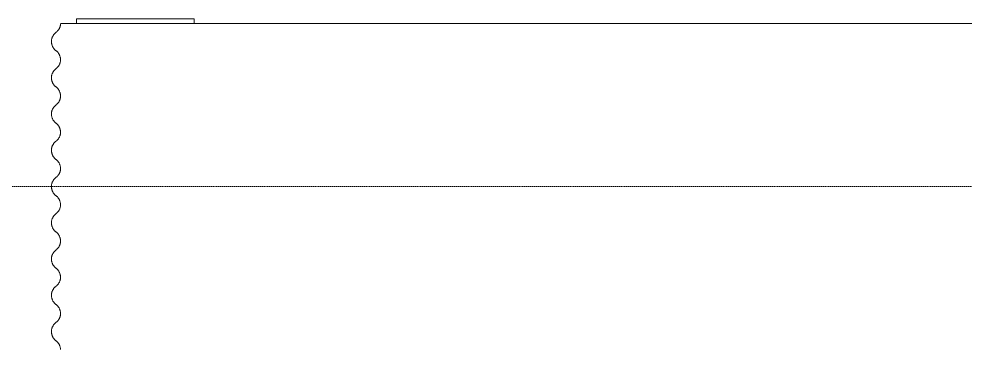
# Model space of a CAD drawing. Header units: millimetres. Extents: x -22400 to 100951, y -3625 to 17206.
# Drawn here: x 64091 to 66178, y -359 to 370 of the extents above; entities that cross this region are included whole.
import ezdxf

# ---------------------------------------------------------------- set-up
doc = ezdxf.new("R2010")
doc.units = ezdxf.units.MM
doc.linetypes.add('Dash - Tight', pattern=[4.5, 3, -1.5])
doc.layers.add('A-FLOR-LEVL', color=51, linetype='Continuous', lineweight=9)
doc.layers.add('P-SANR-FIXT', color=6, linetype='Continuous', lineweight=9)

# ---------------------------------------------------------------- blocks, each defined once
blk = doc.blocks.new('DC_Tankworks_PLM_5000L - 5000L 3500x900x1860-778223-Longitudinal Section')
at = {"layer": 'P-SANR-FIXT'}
for p, q in [((13739.8, 360), (14178.3, 360)), ((13773.3, 370), (13773.3, 360)), ((13773.3, 370), (14033.3, 370)), ((14033.3, 360), (14033.3, 370)), ((14178.3, 360), (16778.3, 360))]:
    blk.add_line(p, q, dxfattribs=at)
at = {"layer": 'P-SANR-FIXT', "flags": 128}
for points in [[(13728.3, 340), (13729.1, 340.6), (13729.9, 341.3), (13730.6, 341.9), (13731.3, 342.6), (13732, 343.4), (13732.7, 344.1), (13733.3, 344.9), (13733.9, 345.7), (13734.4, 346.6), (13734.9, 347.4), (13735.4, 348.3), (13735.9, 349.2), (13736.3, 350.1), (13736.7, 351), (13737, 352), (13737.3, 352.9), (13737.6, 353.9), (13737.8, 354.9), (13738, 355.8), (13738.1, 356.8), (13738.2, 357.8), (13738.3, 358.8), (13738.3, 359.8), (13738.3, 360)], [(13728.3, 300), (13727.5, 300.6), (13726.8, 301.3), (13726, 301.9), (13725.3, 302.6), (13724.7, 303.4), (13724, 304.1), (13723.4, 304.9), (13722.8, 305.7), (13722.2, 306.6), (13721.7, 307.4), (13721.2, 308.3), (13720.8, 309.2), (13720.4, 310.1), (13720, 311), (13719.7, 312), (13719.4, 312.9), (13719.1, 313.9), (13718.9, 314.9), (13718.7, 315.8), (13718.5, 316.8), (13718.4, 317.8), (13718.4, 318.8), (13718.3, 319.8), (13718.3, 320.8), (13718.4, 321.8), (13718.5, 322.8), (13718.6, 323.8), (13718.8, 324.8), (13719, 325.8), (13719.3, 326.7), (13719.5, 327.7), (13719.9, 328.6), (13720.2, 329.6), (13720.6, 330.5), (13721.1, 331.4), (13721.5, 332.3), (13722.1, 333.1), (13722.6, 334), (13723.2, 334.8), (13723.8, 335.6), (13724.4, 336.3), (13725.1, 337.1), (13725.8, 337.8), (13726.5, 338.5), (13727.3, 339.2), (13728, 339.8), (13728.3, 340)], [(13728.3, 260), (13729.1, 260.6), (13729.9, 261.3), (13730.6, 261.9), (13731.3, 262.6), (13732, 263.4), (13732.7, 264.1), (13733.3, 264.9), (13733.9, 265.7), (13734.4, 266.6), (13734.9, 267.4), (13735.4, 268.3), (13735.9, 269.2), (13736.3, 270.1), (13736.7, 271), (13737, 272), (13737.3, 272.9), (13737.6, 273.9), (13737.8, 274.9), (13738, 275.8), (13738.1, 276.8), (13738.2, 277.8), (13738.3, 278.8), (13738.3, 279.8), (13738.3, 280.8), (13738.3, 281.8), (13738.2, 282.8), (13738, 283.8), (13737.9, 284.8), (13737.7, 285.8), (13737.4, 286.7), (13737.1, 287.7), (13736.8, 288.6), (13736.4, 289.6), (13736, 290.5), (13735.6, 291.4), (13735.1, 292.3), (13734.6, 293.1), (13734.1, 294), (13733.5, 294.8), (13732.9, 295.6), (13732.2, 296.3), (13731.6, 297.1), (13730.9, 297.8), (13730.2, 298.5), (13729.4, 299.2), (13728.6, 299.8), (13728.3, 300)], [(13728.3, 220), (13727.5, 220.6), (13726.8, 221.3), (13726, 221.9), (13725.3, 222.6), (13724.7, 223.4), (13724, 224.1), (13723.4, 224.9), (13722.8, 225.7), (13722.2, 226.6), (13721.7, 227.4), (13721.2, 228.3), (13720.8, 229.2), (13720.4, 230.1), (13720, 231), (13719.7, 232), (13719.4, 232.9), (13719.1, 233.9), (13718.9, 234.9), (13718.7, 235.8), (13718.5, 236.8), (13718.4, 237.8), (13718.4, 238.8), (13718.3, 239.8), (13718.3, 240.8), (13718.4, 241.8), (13718.5, 242.8), (13718.6, 243.8), (13718.8, 244.8), (13719, 245.8), (13719.3, 246.7), (13719.5, 247.7), (13719.9, 248.6), (13720.2, 249.6), (13720.6, 250.5), (13721.1, 251.4), (13721.5, 252.3), (13722.1, 253.1), (13722.6, 254), (13723.2, 254.8), (13723.8, 255.6), (13724.4, 256.3), (13725.1, 257.1), (13725.8, 257.8), (13726.5, 258.5), (13727.3, 259.2), (13728, 259.8), (13728.3, 260)], [(13728.3, 180), (13729.1, 180.6), (13729.9, 181.3), (13730.6, 181.9), (13731.3, 182.6), (13732, 183.4), (13732.7, 184.1), (13733.3, 184.9), (13733.9, 185.7), (13734.4, 186.6), (13734.9, 187.4), (13735.4, 188.3), (13735.9, 189.2), (13736.3, 190.1), (13736.7, 191), (13737, 192), (13737.3, 192.9), (13737.6, 193.9), (13737.8, 194.9), (13738, 195.8), (13738.1, 196.8), (13738.2, 197.8), (13738.3, 198.8), (13738.3, 199.8), (13738.3, 200.8), (13738.3, 201.8), (13738.2, 202.8), (13738, 203.8), (13737.9, 204.8), (13737.7, 205.8), (13737.4, 206.7), (13737.1, 207.7), (13736.8, 208.6), (13736.4, 209.6), (13736, 210.5), (13735.6, 211.4), (13735.1, 212.3), (13734.6, 213.1), (13734.1, 214), (13733.5, 214.8), (13732.9, 215.6), (13732.2, 216.3), (13731.6, 217.1), (13730.9, 217.8), (13730.2, 218.5), (13729.4, 219.2), (13728.6, 219.8), (13728.3, 220)], [(13728.3, 140), (13727.5, 140.6), (13726.8, 141.3), (13726, 141.9), (13725.3, 142.6), (13724.7, 143.4), (13724, 144.1), (13723.4, 144.9), (13722.8, 145.7), (13722.2, 146.6), (13721.7, 147.4), (13721.2, 148.3), (13720.8, 149.2), (13720.4, 150.1), (13720, 151), (13719.7, 152), (13719.4, 152.9), (13719.1, 153.9), (13718.9, 154.9), (13718.7, 155.8), (13718.5, 156.8), (13718.4, 157.8), (13718.4, 158.8), (13718.3, 159.8), (13718.3, 160.8), (13718.4, 161.8), (13718.5, 162.8), (13718.6, 163.8), (13718.8, 164.8), (13719, 165.8), (13719.3, 166.7), (13719.5, 167.7), (13719.9, 168.6), (13720.2, 169.6), (13720.6, 170.5), (13721.1, 171.4), (13721.5, 172.3), (13722.1, 173.1), (13722.6, 174), (13723.2, 174.8), (13723.8, 175.6), (13724.4, 176.3), (13725.1, 177.1), (13725.8, 177.8), (13726.5, 178.5), (13727.3, 179.2), (13728, 179.8), (13728.3, 180)], [(13728.3, 100), (13729.1, 100.6), (13729.9, 101.3), (13730.6, 101.9), (13731.3, 102.6), (13732, 103.4), (13732.7, 104.1), (13733.3, 104.9), (13733.9, 105.7), (13734.4, 106.6), (13734.9, 107.4), (13735.4, 108.3), (13735.9, 109.2), (13736.3, 110.1), (13736.7, 111), (13737, 112), (13737.3, 112.9), (13737.6, 113.9), (13737.8, 114.9), (13738, 115.8), (13738.1, 116.8), (13738.2, 117.8), (13738.3, 118.8), (13738.3, 119.8), (13738.3, 120.8), (13738.3, 121.8), (13738.2, 122.8), (13738, 123.8), (13737.9, 124.8), (13737.7, 125.8), (13737.4, 126.7), (13737.1, 127.7), (13736.8, 128.6), (13736.4, 129.6), (13736, 130.5), (13735.6, 131.4), (13735.1, 132.3), (13734.6, 133.1), (13734.1, 134), (13733.5, 134.8), (13732.9, 135.6), (13732.2, 136.3), (13731.6, 137.1), (13730.9, 137.8), (13730.2, 138.5), (13729.4, 139.2), (13728.6, 139.8), (13728.3, 140)], [(13728.3, 60), (13727.5, 60.6), (13726.8, 61.3), (13726, 61.9), (13725.3, 62.6), (13724.7, 63.4), (13724, 64.1), (13723.4, 64.9), (13722.8, 65.7), (13722.2, 66.6), (13721.7, 67.4), (13721.2, 68.3), (13720.8, 69.2), (13720.4, 70.1), (13720, 71), (13719.7, 72), (13719.4, 72.9), (13719.1, 73.9), (13718.9, 74.9), (13718.7, 75.8), (13718.5, 76.8), (13718.4, 77.8), (13718.4, 78.8), (13718.3, 79.8), (13718.3, 80.8), (13718.4, 81.8), (13718.5, 82.8), (13718.6, 83.8), (13718.8, 84.8), (13719, 85.8), (13719.3, 86.7), (13719.5, 87.7), (13719.9, 88.6), (13720.2, 89.6), (13720.6, 90.5), (13721.1, 91.4), (13721.5, 92.3), (13722.1, 93.1), (13722.6, 94), (13723.2, 94.8), (13723.8, 95.6), (13724.4, 96.3), (13725.1, 97.1), (13725.8, 97.8), (13726.5, 98.5), (13727.3, 99.2), (13728, 99.8), (13728.3, 100)], [(13728.3, 20), (13729.1, 20.6), (13729.9, 21.3), (13730.6, 21.9), (13731.3, 22.6), (13732, 23.4), (13732.7, 24.1), (13733.3, 24.9), (13733.9, 25.7), (13734.4, 26.6), (13734.9, 27.4), (13735.4, 28.3), (13735.9, 29.2), (13736.3, 30.1), (13736.7, 31), (13737, 32), (13737.3, 32.9), (13737.6, 33.9), (13737.8, 34.9), (13738, 35.8), (13738.1, 36.8), (13738.2, 37.8), (13738.3, 38.8), (13738.3, 39.8), (13738.3, 40.8), (13738.3, 41.8), (13738.2, 42.8), (13738, 43.8), (13737.9, 44.8), (13737.7, 45.8), (13737.4, 46.7), (13737.1, 47.7), (13736.8, 48.6), (13736.4, 49.6), (13736, 50.5), (13735.6, 51.4), (13735.1, 52.3), (13734.6, 53.1), (13734.1, 54), (13733.5, 54.8), (13732.9, 55.6), (13732.2, 56.3), (13731.6, 57.1), (13730.9, 57.8), (13730.2, 58.5), (13729.4, 59.2), (13728.6, 59.8), (13728.3, 60)], [(13728.3, -20), (13727.5, -19.4), (13726.8, -18.7), (13726, -18.1), (13725.3, -17.4), (13724.7, -16.6), (13724, -15.9), (13723.4, -15.1), (13722.8, -14.3), (13722.2, -13.4), (13721.7, -12.6), (13721.2, -11.7), (13720.8, -10.8), (13720.4, -9.9), (13720, -9), (13719.7, -8), (13719.4, -7.1), (13719.1, -6.1), (13718.9, -5.1), (13718.7, -4.2), (13718.5, -3.2), (13718.4, -2.2), (13718.4, -1.2), (13718.3, -0.2), (13718.3, 0.8), (13718.4, 1.8), (13718.5, 2.8), (13718.6, 3.8), (13718.8, 4.8), (13719, 5.8), (13719.3, 6.7), (13719.5, 7.7), (13719.9, 8.6), (13720.2, 9.6), (13720.6, 10.5), (13721.1, 11.4), (13721.5, 12.3), (13722.1, 13.1), (13722.6, 14), (13723.2, 14.8), (13723.8, 15.6), (13724.4, 16.3), (13725.1, 17.1), (13725.8, 17.8), (13726.5, 18.5), (13727.3, 19.2), (13728, 19.8), (13728.3, 20)], [(13728.3, -60), (13729.1, -59.4), (13729.9, -58.7), (13730.6, -58.1), (13731.3, -57.4), (13732, -56.6), (13732.7, -55.9), (13733.3, -55.1), (13733.9, -54.3), (13734.4, -53.4), (13734.9, -52.6), (13735.4, -51.7), (13735.9, -50.8), (13736.3, -49.9), (13736.7, -49), (13737, -48), (13737.3, -47.1), (13737.6, -46.1), (13737.8, -45.1), (13738, -44.2), (13738.1, -43.2), (13738.2, -42.2), (13738.3, -41.2), (13738.3, -40.2), (13738.3, -39.2), (13738.3, -38.2), (13738.2, -37.2), (13738, -36.2), (13737.9, -35.2), (13737.7, -34.2), (13737.4, -33.3), (13737.1, -32.3), (13736.8, -31.4), (13736.4, -30.4), (13736, -29.5), (13735.6, -28.6), (13735.1, -27.7), (13734.6, -26.9), (13734.1, -26), (13733.5, -25.2), (13732.9, -24.4), (13732.2, -23.7), (13731.6, -22.9), (13730.9, -22.2), (13730.2, -21.5), (13729.4, -20.8), (13728.6, -20.2), (13728.3, -20)], [(13728.3, -100), (13727.5, -99.4), (13726.8, -98.7), (13726, -98.1), (13725.3, -97.4), (13724.7, -96.6), (13724, -95.9), (13723.4, -95.1), (13722.8, -94.3), (13722.2, -93.4), (13721.7, -92.6), (13721.2, -91.7), (13720.8, -90.8), (13720.4, -89.9), (13720, -89), (13719.7, -88), (13719.4, -87.1), (13719.1, -86.1), (13718.9, -85.1), (13718.7, -84.2), (13718.5, -83.2), (13718.4, -82.2), (13718.4, -81.2), (13718.3, -80.2), (13718.3, -79.2), (13718.4, -78.2), (13718.5, -77.2), (13718.6, -76.2), (13718.8, -75.2), (13719, -74.2), (13719.3, -73.3), (13719.5, -72.3), (13719.9, -71.4), (13720.2, -70.4), (13720.6, -69.5), (13721.1, -68.6), (13721.5, -67.7), (13722.1, -66.9), (13722.6, -66), (13723.2, -65.2), (13723.8, -64.4), (13724.4, -63.7), (13725.1, -62.9), (13725.8, -62.2), (13726.5, -61.5), (13727.3, -60.8), (13728, -60.2), (13728.3, -60)], [(13728.3, -140), (13729.1, -139.4), (13729.9, -138.7), (13730.6, -138.1), (13731.3, -137.4), (13732, -136.6), (13732.7, -135.9), (13733.3, -135.1), (13733.9, -134.3), (13734.4, -133.4), (13734.9, -132.6), (13735.4, -131.7), (13735.9, -130.8), (13736.3, -129.9), (13736.7, -129), (13737, -128), (13737.3, -127.1), (13737.6, -126.1), (13737.8, -125.1), (13738, -124.2), (13738.1, -123.2), (13738.2, -122.2), (13738.3, -121.2), (13738.3, -120.2), (13738.3, -119.2), (13738.3, -118.2), (13738.2, -117.2), (13738, -116.2), (13737.9, -115.2), (13737.7, -114.2), (13737.4, -113.3), (13737.1, -112.3), (13736.8, -111.4), (13736.4, -110.4), (13736, -109.5), (13735.6, -108.6), (13735.1, -107.7), (13734.6, -106.9), (13734.1, -106), (13733.5, -105.2), (13732.9, -104.4), (13732.2, -103.7), (13731.6, -102.9), (13730.9, -102.2), (13730.2, -101.5), (13729.4, -100.8), (13728.6, -100.2), (13728.3, -100)], [(13728.3, -180), (13727.5, -179.4), (13726.8, -178.7), (13726, -178.1), (13725.3, -177.4), (13724.7, -176.6), (13724, -175.9), (13723.4, -175.1), (13722.8, -174.3), (13722.2, -173.4), (13721.7, -172.6), (13721.2, -171.7), (13720.8, -170.8), (13720.4, -169.9), (13720, -169), (13719.7, -168), (13719.4, -167.1), (13719.1, -166.1), (13718.9, -165.1), (13718.7, -164.2), (13718.5, -163.2), (13718.4, -162.2), (13718.4, -161.2), (13718.3, -160.2), (13718.3, -159.2), (13718.4, -158.2), (13718.5, -157.2), (13718.6, -156.2), (13718.8, -155.2), (13719, -154.2), (13719.3, -153.3), (13719.5, -152.3), (13719.9, -151.4), (13720.2, -150.4), (13720.6, -149.5), (13721.1, -148.6), (13721.5, -147.7), (13722.1, -146.9), (13722.6, -146), (13723.2, -145.2), (13723.8, -144.4), (13724.4, -143.7), (13725.1, -142.9), (13725.8, -142.2), (13726.5, -141.5), (13727.3, -140.8), (13728, -140.2), (13728.3, -140)], [(13728.3, -220), (13729.1, -219.4), (13729.9, -218.7), (13730.6, -218.1), (13731.3, -217.4), (13732, -216.6), (13732.7, -215.9), (13733.3, -215.1), (13733.9, -214.3), (13734.4, -213.4), (13734.9, -212.6), (13735.4, -211.7), (13735.9, -210.8), (13736.3, -209.9), (13736.7, -209), (13737, -208), (13737.3, -207.1), (13737.6, -206.1), (13737.8, -205.1), (13738, -204.2), (13738.1, -203.2), (13738.2, -202.2), (13738.3, -201.2), (13738.3, -200.2), (13738.3, -199.2), (13738.3, -198.2), (13738.2, -197.2), (13738, -196.2), (13737.9, -195.2), (13737.7, -194.2), (13737.4, -193.3), (13737.1, -192.3), (13736.8, -191.4), (13736.4, -190.4), (13736, -189.5), (13735.6, -188.6), (13735.1, -187.7), (13734.6, -186.9), (13734.1, -186), (13733.5, -185.2), (13732.9, -184.4), (13732.2, -183.7), (13731.6, -182.9), (13730.9, -182.2), (13730.2, -181.5), (13729.4, -180.8), (13728.6, -180.2), (13728.3, -180)], [(13728.3, -260), (13727.5, -259.4), (13726.8, -258.7), (13726, -258.1), (13725.3, -257.4), (13724.7, -256.6), (13724, -255.9), (13723.4, -255.1), (13722.8, -254.3), (13722.2, -253.4), (13721.7, -252.6), (13721.2, -251.7), (13720.8, -250.8), (13720.4, -249.9), (13720, -249), (13719.7, -248), (13719.4, -247.1), (13719.1, -246.1), (13718.9, -245.1), (13718.7, -244.2), (13718.5, -243.2), (13718.4, -242.2), (13718.4, -241.2), (13718.3, -240.2), (13718.3, -239.2), (13718.4, -238.2), (13718.5, -237.2), (13718.6, -236.2), (13718.8, -235.2), (13719, -234.2), (13719.3, -233.3), (13719.5, -232.3), (13719.9, -231.4), (13720.2, -230.4), (13720.6, -229.5), (13721.1, -228.6), (13721.5, -227.7), (13722.1, -226.9), (13722.6, -226), (13723.2, -225.2), (13723.8, -224.4), (13724.4, -223.7), (13725.1, -222.9), (13725.8, -222.2), (13726.5, -221.5), (13727.3, -220.8), (13728, -220.2), (13728.3, -220)], [(13728.3, -300), (13729.1, -299.4), (13729.9, -298.7), (13730.6, -298.1), (13731.3, -297.4), (13732, -296.6), (13732.7, -295.9), (13733.3, -295.1), (13733.9, -294.3), (13734.4, -293.4), (13734.9, -292.6), (13735.4, -291.7), (13735.9, -290.8), (13736.3, -289.9), (13736.7, -289), (13737, -288), (13737.3, -287.1), (13737.6, -286.1), (13737.8, -285.1), (13738, -284.2), (13738.1, -283.2), (13738.2, -282.2), (13738.3, -281.2), (13738.3, -280.2), (13738.3, -279.2), (13738.3, -278.2), (13738.2, -277.2), (13738, -276.2), (13737.9, -275.2), (13737.7, -274.2), (13737.4, -273.3), (13737.1, -272.3), (13736.8, -271.4), (13736.4, -270.4), (13736, -269.5), (13735.6, -268.6), (13735.1, -267.7), (13734.6, -266.9), (13734.1, -266), (13733.5, -265.2), (13732.9, -264.4), (13732.2, -263.7), (13731.6, -262.9), (13730.9, -262.2), (13730.2, -261.5), (13729.4, -260.8), (13728.6, -260.2), (13728.3, -260)], [(13728.3, -340), (13727.5, -339.4), (13726.8, -338.7), (13726, -338.1), (13725.3, -337.4), (13724.7, -336.6), (13724, -335.9), (13723.4, -335.1), (13722.8, -334.3), (13722.2, -333.4), (13721.7, -332.6), (13721.2, -331.7), (13720.8, -330.8), (13720.4, -329.9), (13720, -329), (13719.7, -328), (13719.4, -327.1), (13719.1, -326.1), (13718.9, -325.1), (13718.7, -324.2), (13718.5, -323.2), (13718.4, -322.2), (13718.4, -321.2), (13718.3, -320.2), (13718.3, -319.2), (13718.4, -318.2), (13718.5, -317.2), (13718.6, -316.2), (13718.8, -315.2), (13719, -314.2), (13719.3, -313.3), (13719.5, -312.3), (13719.9, -311.4), (13720.2, -310.4), (13720.6, -309.5), (13721.1, -308.6), (13721.5, -307.7), (13722.1, -306.9), (13722.6, -306), (13723.2, -305.2), (13723.8, -304.4), (13724.4, -303.7), (13725.1, -302.9), (13725.8, -302.2), (13726.5, -301.5), (13727.3, -300.8), (13728, -300.2), (13728.3, -300)], [(13738.3, -359.2), (13738.3, -358.2), (13738.2, -357.2), (13738, -356.2), (13737.9, -355.2), (13737.7, -354.2), (13737.4, -353.3), (13737.1, -352.3), (13736.8, -351.4), (13736.4, -350.4), (13736, -349.5), (13735.6, -348.6), (13735.1, -347.7), (13734.6, -346.9), (13734.1, -346), (13733.5, -345.2), (13732.9, -344.4), (13732.2, -343.7), (13731.6, -342.9), (13730.9, -342.2), (13730.2, -341.5), (13729.4, -340.8), (13728.6, -340.2), (13728.3, -340)]]:
    blk.add_lwpolyline(points, dxfattribs=at)

msp = doc.modelspace()

# ---------------------------------------------------------------- linework, layer by layer
at = {"layer": 'A-FLOR-LEVL', "linetype": 'Dash - Tight'}
msp.add_line((34698.1, 0), (76566.3, 0), dxfattribs=at)

# ---------------------------------------------------------------- block references
at = {"layer": 'P-SANR-FIXT'}
msp.add_blockref('DC_Tankworks_PLM_5000L - 5000L 3500x900x1860-778223-Longitudinal Section', (50444.2, 0), dxfattribs=at)

doc.saveas('drawing.dxf')
